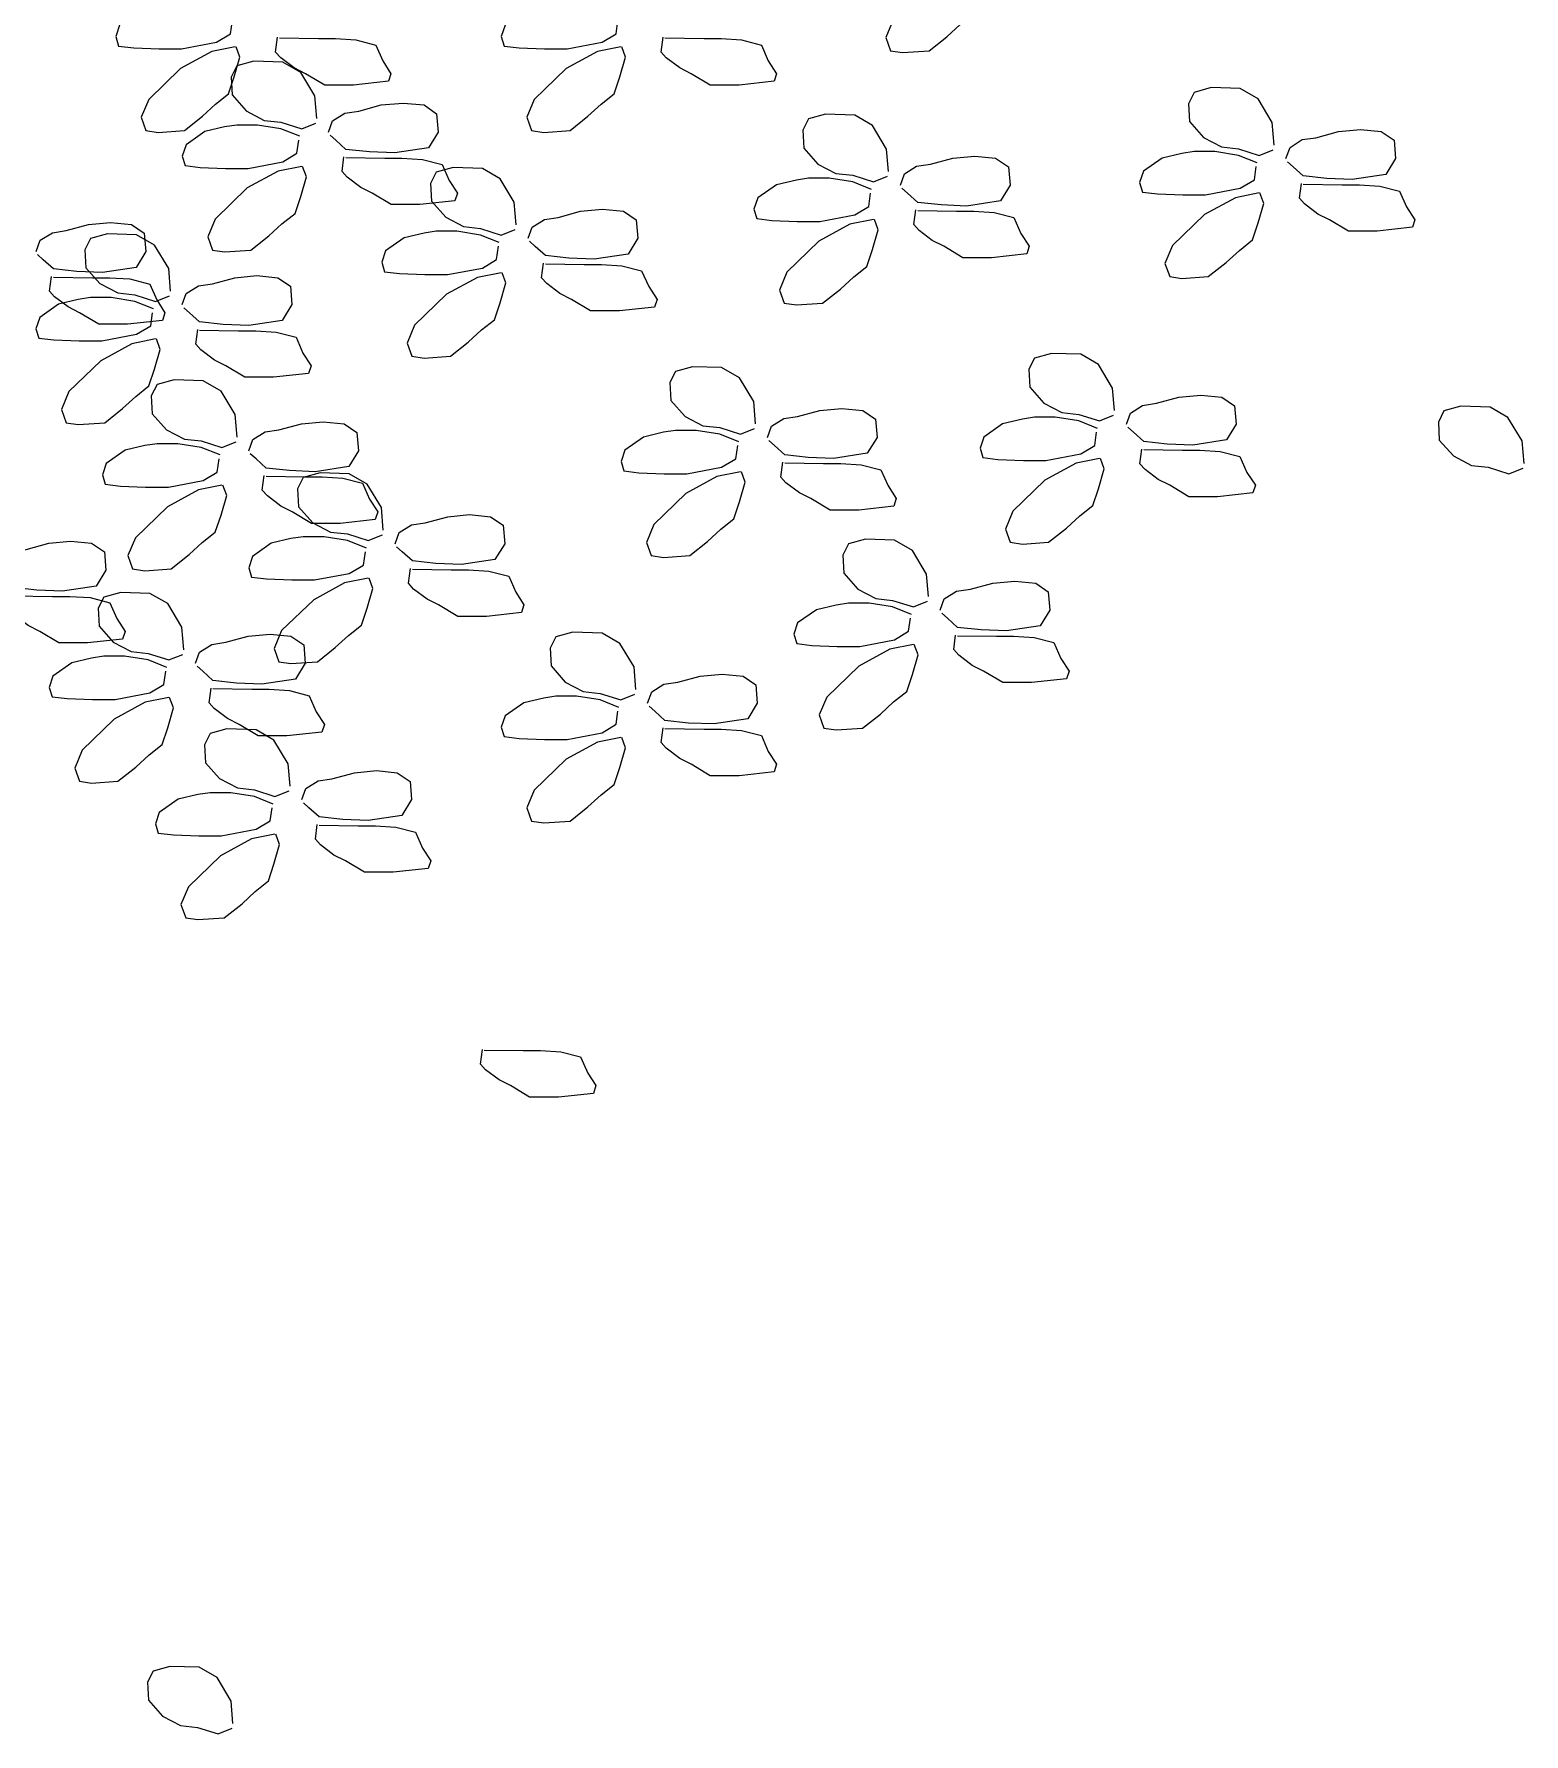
# Model space of a CAD drawing. Header units: millimetres. Extents: x 13268 to 164478, y 289082 to 363688.
# Drawn here: x 114661 to 116206, y 348617 to 350380 of the extents above; entities that cross this region are included whole.
import ezdxf

# ---------------------------------------------------------------- set-up
doc = ezdxf.new("R2010")
doc.units = ezdxf.units.MM

# ---------------------------------------------------------------- blocks, each defined once
blk = doc.blocks.new('A$C5F295478')
for points in [[(5583, 3370.1), (5568.5, 3367.2), (5549.4, 3356.8), (5529.6, 3337.7), (5525, 3326.7), (5527.9, 3318.5), (5535.4, 3317.4), (5551.7, 3318.5), (5562.7, 3327.2), (5570.8, 3334.8), (5579, 3341.1), (5582.5, 3351.6), (5585.9, 3363.8), (5583.6, 3370.1)], [(5122.3, 3339.5), (5110.7, 3344.2), (5096.2, 3346.5), (5083.4, 3346.5), (5075.9, 3345.3), (5063.7, 3342.4), (5052.1, 3334.3), (5049.7, 3327.3), (5051.5, 3321.5), (5060.8, 3320.4), (5076.5, 3319.8), (5090.4, 3319.8), (5111.9, 3323.9), (5120.6, 3329.1), (5121.7, 3337.2)], [(5360.3, 3339.5), (5348.7, 3344.2), (5334.2, 3346.5), (5321.4, 3346.5), (5313.9, 3345.3), (5301.7, 3342.4), (5290, 3334.3), (5287.7, 3327.3), (5289.5, 3321.5), (5298.8, 3320.4), (5314.4, 3319.8), (5328.4, 3319.8), (5349.9, 3323.9), (5358.6, 3329.1), (5359.7, 3337.2)], [(5150.8, 3326.5), (5174.8, 3326.1), (5185.4, 3326.1), (5198, 3325.3), (5210.2, 3322.1), (5214.5, 3312.3), (5219.6, 3304.4), (5218.1, 3299.7), (5196.4, 3297.4), (5178.7, 3297.4), (5166.9, 3304.4), (5159.8, 3308), (5151.6, 3314.3), (5148.4, 3317.8), (5149.6, 3326.9)], [(5388.7, 3326.5), (5412.8, 3326.1), (5423.4, 3326.1), (5436, 3325.3), (5448.2, 3322.1), (5452.5, 3312.3), (5457.6, 3304.4), (5456.1, 3299.7), (5434.4, 3297.4), (5416.7, 3297.4), (5404.9, 3304.4), (5397.8, 3308), (5389.5, 3314.3), (5386.4, 3317.8), (5387.6, 3326.9)], [(5123.5, 3321), (5109, 3318.1), (5089.8, 3307.6), (5070.1, 3288.5), (5065.4, 3277.5), (5068.3, 3269.4), (5075.9, 3268.2), (5092.1, 3269.4), (5103.2, 3278.1), (5111.3, 3285.6), (5119.4, 3292), (5122.9, 3302.4), (5126.4, 3314.6), (5124.1, 3321)], [(5361.5, 3321), (5347, 3318.1), (5327.8, 3307.6), (5308, 3288.5), (5303.4, 3277.5), (5306.3, 3269.4), (5313.9, 3268.2), (5330.1, 3269.4), (5341.1, 3278.1), (5349.3, 3285.6), (5357.4, 3292), (5360.9, 3302.4), (5364.4, 3314.6), (5362, 3321)], [(5173.8, 3276.8), (5172.6, 3290.7), (5163.9, 3305.2), (5152.9, 3311.6), (5134.9, 3312.2), (5124.5, 3309.3), (5121, 3302.3), (5121.5, 3291.3), (5130.3, 3281.4), (5141.3, 3275.6), (5151.7, 3274.5), (5164.5, 3270.4), (5173.2, 3273.9)], [(5764.7, 3260.4), (5763.5, 3274.3), (5754.8, 3288.8), (5743.8, 3295.2), (5725.8, 3295.8), (5715.3, 3292.9), (5711.8, 3285.9), (5712.4, 3274.9), (5721.1, 3265), (5732.1, 3259.2), (5742.6, 3258.1), (5755.4, 3254), (5764.1, 3257.5)], [(5181.1, 3268.4), (5183.6, 3275.3), (5191.2, 3280.1), (5199.7, 3281.3), (5213.5, 3285.1), (5227.1, 3286.3), (5240, 3285.1), (5247.8, 3279.7), (5248.8, 3268.4), (5242.8, 3258.7), (5222, 3255.5), (5206.3, 3256.2), (5191.8, 3257.7), (5185.5, 3263.4), (5182, 3266.5)], [(5526.7, 3244), (5525.5, 3257.9), (5516.8, 3272.4), (5505.8, 3278.8), (5487.8, 3279.4), (5477.3, 3276.5), (5473.8, 3269.5), (5474.4, 3258.5), (5483.1, 3248.6), (5494.2, 3242.8), (5504.6, 3241.7), (5517.4, 3237.6), (5526.1, 3241.1)], [(5163.4, 3265.8), (5151.7, 3270.4), (5137.2, 3272.7), (5124.5, 3272.7), (5116.9, 3271.6), (5104.7, 3268.7), (5093.1, 3260.5), (5090.8, 3253.6), (5092.5, 3247.8), (5101.8, 3246.6), (5117.5, 3246), (5131.4, 3246), (5152.9, 3250.1), (5161.6, 3255.3), (5162.8, 3263.4)], [(5771.9, 3252), (5774.5, 3258.9), (5782, 3263.7), (5790.5, 3264.9), (5804.4, 3268.7), (5817.9, 3270), (5830.8, 3268.7), (5838.7, 3263.4), (5839.6, 3252), (5833.7, 3242.3), (5812.9, 3239.1), (5797.1, 3239.8), (5782.6, 3241.3), (5776.4, 3247), (5772.9, 3250.1)], [(5191.8, 3252.7), (5215.8, 3252.3), (5226.4, 3252.3), (5239, 3251.5), (5251.2, 3248.4), (5255.6, 3238.5), (5260.7, 3230.7), (5259.1, 3226), (5237.5, 3223.6), (5219.7, 3223.6), (5207.9, 3230.7), (5200.9, 3234.2), (5192.6, 3240.5), (5189.4, 3244), (5190.6, 3253.1)], [(5534, 3235.6), (5536.5, 3242.6), (5544, 3247.3), (5552.5, 3248.5), (5566.4, 3252.3), (5579.9, 3253.6), (5592.8, 3252.3), (5600.7, 3247), (5601.7, 3235.6), (5595.7, 3225.9), (5574.9, 3222.7), (5559.2, 3223.4), (5544.7, 3224.9), (5538.4, 3230.6), (5534.9, 3233.7)], [(5754.2, 3249.4), (5742.6, 3254), (5728.1, 3256.3), (5715.3, 3256.3), (5707.8, 3255.2), (5695.6, 3252.3), (5684, 3244.2), (5681.6, 3237.2), (5683.4, 3231.4), (5692.7, 3230.2), (5708.3, 3229.7), (5722.3, 3229.7), (5743.8, 3233.7), (5752.5, 3238.9), (5753.6, 3247.1)], [(5164.5, 3247.2), (5150, 3244.3), (5130.8, 3233.9), (5111.1, 3214.7), (5106.5, 3203.7), (5109.4, 3195.6), (5116.9, 3194.4), (5133.2, 3195.6), (5144.2, 3204.3), (5152.3, 3211.8), (5160.5, 3218.2), (5163.9, 3228.6), (5167.4, 3240.8), (5165.1, 3247.2)], [(5296.9, 3211.2), (5295.7, 3225.1), (5287, 3239.6), (5276, 3246), (5258, 3246.6), (5247.5, 3243.7), (5244.1, 3236.7), (5244.6, 3225.7), (5253.4, 3215.9), (5264.4, 3210.1), (5274.8, 3208.9), (5287.6, 3204.8), (5296.3, 3208.3)], [(5516.2, 3233), (5504.6, 3237.6), (5490.1, 3239.9), (5477.3, 3239.9), (5469.8, 3238.8), (5457.6, 3235.9), (5446, 3227.8), (5443.6, 3220.8), (5445.4, 3215), (5454.7, 3213.8), (5470.4, 3213.3), (5484.3, 3213.3), (5505.8, 3217.3), (5514.5, 3222.5), (5515.6, 3230.7)], [(5782.6, 3236.3), (5806.7, 3235.9), (5817.3, 3235.9), (5829.9, 3235.1), (5842.1, 3232), (5846.4, 3222.2), (5851.5, 3214.3), (5850, 3209.6), (5828.3, 3207.2), (5810.6, 3207.2), (5798.8, 3214.3), (5791.7, 3217.8), (5783.4, 3224.1), (5780.3, 3227.7), (5781.5, 3236.7)], [(5755.4, 3230.8), (5740.9, 3227.9), (5721.7, 3217.5), (5701.9, 3198.3), (5697.3, 3187.3), (5700.2, 3179.2), (5707.8, 3178), (5724, 3179.2), (5735, 3187.9), (5743.2, 3195.4), (5751.3, 3201.8), (5754.8, 3212.3), (5758.3, 3224.4), (5755.9, 3230.8)], [(5000.6, 3194.7), (5003.1, 3201.6), (5010.6, 3206.3), (5019.1, 3207.6), (5033, 3211.3), (5046.5, 3212.6), (5059.4, 3211.3), (5067.3, 3206), (5068.3, 3194.7), (5062.3, 3184.9), (5041.5, 3181.8), (5025.7, 3182.4), (5011.3, 3184), (5005, 3189.6), (5001.5, 3192.8)], [(5304.2, 3202.9), (5306.7, 3209.8), (5314.3, 3214.5), (5322.8, 3215.7), (5336.6, 3219.5), (5350.2, 3220.8), (5363.1, 3219.5), (5370.9, 3214.2), (5371.9, 3202.9), (5365.9, 3193.1), (5345.1, 3190), (5329.4, 3190.6), (5314.9, 3192.2), (5308.6, 3197.8), (5305.1, 3201)], [(5517.4, 3214.4), (5502.9, 3211.5), (5483.7, 3201.1), (5464, 3181.9), (5459.3, 3170.9), (5462.2, 3162.8), (5469.8, 3161.7), (5486, 3162.8), (5497.1, 3171.5), (5505.2, 3179), (5513.3, 3185.4), (5516.8, 3195.9), (5520.3, 3208), (5518, 3214.4)], [(5544.7, 3219.9), (5568.7, 3219.5), (5579.3, 3219.5), (5591.9, 3218.7), (5604.1, 3215.6), (5608.4, 3205.8), (5613.5, 3197.9), (5612, 3193.2), (5590.3, 3190.8), (5572.6, 3190.8), (5560.8, 3197.9), (5553.7, 3201.4), (5545.5, 3207.7), (5542.3, 3211.3), (5543.5, 3220.3)], [(5083.5, 3170.2), (5082.4, 3184.1), (5073.7, 3198.6), (5062.6, 3205), (5044.6, 3205.6), (5034.2, 3202.7), (5030.7, 3195.7), (5031.3, 3184.7), (5040, 3174.9), (5051, 3169.1), (5061.5, 3167.9), (5074.2, 3163.9), (5083, 3167.3)], [(5286.4, 3200.2), (5274.8, 3204.8), (5260.3, 3207.2), (5247.5, 3207.2), (5240, 3206), (5227.8, 3203.1), (5216.2, 3195), (5213.9, 3188), (5215.6, 3182.2), (5224.9, 3181.1), (5240.6, 3180.5), (5254.5, 3180.5), (5276, 3184.5), (5284.7, 3189.8), (5285.9, 3197.9)], [(5011.3, 3178.9), (5035.3, 3178.5), (5045.9, 3178.5), (5058.5, 3177.8), (5070.7, 3174.6), (5075, 3164.8), (5080.1, 3156.9), (5078.6, 3152.2), (5056.9, 3149.8), (5039.2, 3149.8), (5027.4, 3156.9), (5020.3, 3160.5), (5012, 3166.7), (5008.9, 3170.3), (5010.1, 3179.3)], [(5090.8, 3161.9), (5093.3, 3168.8), (5100.9, 3173.5), (5109.4, 3174.8), (5123.3, 3178.5), (5136.8, 3179.8), (5149.7, 3178.5), (5157.6, 3173.2), (5158.5, 3161.9), (5152.5, 3152.1), (5131.8, 3149), (5116, 3149.6), (5101.5, 3151.2), (5095.2, 3156.8), (5091.8, 3160)], [(5287.6, 3181.6), (5273.1, 3178.7), (5253.9, 3168.3), (5234.2, 3149.2), (5229.5, 3138.1), (5232.5, 3130), (5240, 3128.9), (5256.3, 3130), (5267.3, 3138.7), (5275.4, 3146.3), (5283.5, 3152.6), (5287, 3163.1), (5290.5, 3175.3), (5288.2, 3181.6)], [(5314.9, 3187.1), (5338.9, 3186.7), (5349.5, 3186.7), (5362.1, 3185.9), (5374.3, 3182.8), (5378.7, 3173), (5383.8, 3165.1), (5382.2, 3160.4), (5360.6, 3158), (5342.8, 3158), (5331, 3165.1), (5323.9, 3168.7), (5315.7, 3174.9), (5312.5, 3178.5), (5313.7, 3187.5)], [(5073.1, 3159.2), (5061.5, 3163.9), (5047, 3166.2), (5034.2, 3166.2), (5026.6, 3165), (5014.4, 3162.1), (5002.8, 3154), (5000.5, 3147), (5002.3, 3141.2), (5011.5, 3140.1), (5027.2, 3139.5), (5041.2, 3139.5), (5062.6, 3143.6), (5071.3, 3148.8), (5072.5, 3156.9)], [(5074.2, 3140.7), (5059.7, 3137.8), (5040.6, 3127.3), (5020.8, 3108.2), (5016.2, 3097.2), (5019.1, 3089), (5026.6, 3087.9), (5042.9, 3089), (5053.9, 3097.7), (5062.1, 3105.3), (5070.2, 3111.7), (5073.7, 3122.1), (5077.1, 3134.3), (5074.8, 3140.7)], [(5101.5, 3146.1), (5125.5, 3145.8), (5136.2, 3145.8), (5148.8, 3145), (5161, 3141.8), (5165.3, 3132), (5170.4, 3124.1), (5168.8, 3119.4), (5147.2, 3117.1), (5129.5, 3117.1), (5117.7, 3124.1), (5110.6, 3127.7), (5102.3, 3134), (5099.2, 3137.5), (5100.3, 3146.5)], [(5666.2, 3096.5), (5665, 3110.4), (5656.3, 3124.9), (5645.3, 3131.3), (5627.3, 3131.8), (5616.8, 3128.9), (5613.3, 3122), (5613.9, 3111), (5622.6, 3101.1), (5633.7, 3095.3), (5644.1, 3094.1), (5656.9, 3090.1), (5665.6, 3093.6)], [(5444.6, 3088.3), (5443.5, 3102.2), (5434.7, 3116.7), (5423.7, 3123.1), (5405.7, 3123.6), (5395.3, 3120.7), (5391.8, 3113.8), (5392.4, 3102.8), (5401.1, 3092.9), (5412.1, 3087.1), (5422.5, 3086), (5435.3, 3081.9), (5444, 3085.4)], [(5124.6, 3080.1), (5123.4, 3094), (5114.7, 3108.5), (5103.7, 3114.9), (5085.7, 3115.5), (5075.2, 3112.6), (5071.7, 3105.6), (5072.3, 3094.6), (5081, 3084.7), (5092.1, 3078.9), (5102.5, 3077.8), (5115.3, 3073.7), (5124, 3077.2)], [(5673.5, 3088.1), (5676, 3095), (5683.5, 3099.7), (5692, 3101), (5705.9, 3104.8), (5719.4, 3106), (5732.4, 3104.8), (5740.2, 3099.4), (5741.2, 3088.1), (5735.2, 3078.4), (5714.4, 3075.2), (5698.7, 3075.8), (5684.2, 3077.4), (5677.9, 3083.1), (5674.4, 3086.2)], [(5451.9, 3079.9), (5454.4, 3086.8), (5462, 3091.6), (5470.5, 3092.8), (5484.3, 3096.6), (5497.9, 3097.8), (5510.8, 3096.6), (5518.7, 3091.2), (5519.6, 3079.9), (5513.6, 3070.2), (5492.8, 3067), (5477.1, 3067.6), (5462.6, 3069.2), (5456.3, 3074.9), (5452.8, 3078)], [(5918.9, 3063.8), (5917.7, 3077.8), (5909, 3092.3), (5898, 3098.6), (5880, 3099.2), (5869.5, 3096.3), (5866.1, 3089.4), (5866.6, 3078.3), (5875.4, 3068.5), (5886.4, 3062.7), (5896.8, 3061.5), (5909.6, 3057.5), (5918.3, 3060.9)], [(5131.9, 3071.7), (5134.4, 3078.6), (5141.9, 3083.4), (5150.4, 3084.6), (5164.3, 3088.4), (5177.8, 3089.6), (5190.7, 3088.4), (5198.6, 3083), (5199.6, 3071.7), (5193.6, 3062), (5172.8, 3058.8), (5157, 3059.5), (5142.6, 3061), (5136.3, 3066.7), (5132.8, 3069.8)], [(5655.7, 3085.5), (5644.1, 3090.1), (5629.6, 3092.4), (5616.8, 3092.4), (5609.3, 3091.2), (5597.1, 3088.4), (5585.5, 3080.2), (5583.2, 3073.3), (5584.9, 3067.5), (5594.2, 3066.3), (5609.9, 3065.7), (5623.8, 3065.7), (5645.3, 3069.8), (5654, 3075), (5655.1, 3083.1)], [(5114.1, 3069.1), (5102.5, 3073.7), (5088, 3076), (5075.2, 3076), (5067.7, 3074.9), (5055.5, 3072), (5043.9, 3063.8), (5041.5, 3056.9), (5043.3, 3051.1), (5052.6, 3049.9), (5068.2, 3049.3), (5082.2, 3049.3), (5103.7, 3053.4), (5112.4, 3058.6), (5113.5, 3066.7)], [(5434.2, 3077.3), (5422.5, 3081.9), (5408, 3084.2), (5395.3, 3084.2), (5387.7, 3083.1), (5375.5, 3080.2), (5363.9, 3072), (5361.6, 3065.1), (5363.3, 3059.3), (5372.6, 3058.1), (5388.3, 3057.5), (5402.2, 3057.5), (5423.7, 3061.6), (5432.4, 3066.8), (5433.6, 3074.9)], [(5462.6, 3064.2), (5486.6, 3063.8), (5497.2, 3063.8), (5509.8, 3063), (5522, 3059.9), (5526.4, 3050), (5531.5, 3042.2), (5529.9, 3037.5), (5508.3, 3035.1), (5490.6, 3035.1), (5478.7, 3042.2), (5471.7, 3045.7), (5463.4, 3052), (5460.2, 3055.5), (5461.4, 3064.6)], [(5656.9, 3066.9), (5642.4, 3064), (5623.2, 3053.6), (5603.5, 3034.4), (5598.8, 3023.4), (5601.7, 3015.3), (5609.3, 3014.1), (5625.5, 3015.3), (5636.6, 3024), (5644.7, 3031.5), (5652.8, 3037.9), (5656.3, 3048.3), (5659.8, 3060.5), (5657.5, 3066.9)], [(5684.2, 3072.4), (5708.2, 3072), (5718.8, 3072), (5731.4, 3071.2), (5743.6, 3068.1), (5747.9, 3058.2), (5753.1, 3050.4), (5751.5, 3045.7), (5729.8, 3043.3), (5712.1, 3043.3), (5700.3, 3050.4), (5693.2, 3053.9), (5685, 3060.2), (5681.8, 3063.7), (5683, 3072.8)], [(5142.6, 3056), (5166.6, 3055.6), (5177.2, 3055.6), (5189.8, 3054.8), (5202, 3051.7), (5206.3, 3041.8), (5211.4, 3034), (5209.9, 3029.3), (5188.2, 3026.9), (5170.5, 3026.9), (5158.7, 3034), (5151.6, 3037.5), (5143.3, 3043.8), (5140.2, 3047.3), (5141.4, 3056.4)], [(5214.8, 3022.7), (5213.7, 3036.6), (5205, 3051.1), (5193.9, 3057.5), (5175.9, 3058.1), (5165.5, 3055.2), (5162, 3048.2), (5162.6, 3037.2), (5171.3, 3027.3), (5182.3, 3021.5), (5192.8, 3020.4), (5205.5, 3016.3), (5214.3, 3019.8)], [(5435.3, 3058.7), (5420.8, 3055.8), (5401.6, 3045.4), (5381.9, 3026.2), (5377.3, 3015.2), (5380.2, 3007.1), (5387.7, 3005.9), (5404, 3007.1), (5415, 3015.8), (5423.1, 3023.3), (5431.3, 3029.7), (5434.7, 3040.1), (5438.2, 3052.3), (5435.9, 3058.7)], [(5115.3, 3050.5), (5100.8, 3047.6), (5081.6, 3037.2), (5061.9, 3018), (5057.2, 3007), (5060.1, 2998.9), (5067.7, 2997.7), (5083.9, 2998.9), (5095, 3007.6), (5103.1, 3015.1), (5111.2, 3021.5), (5114.7, 3031.9), (5118.2, 3044.1), (5115.9, 3050.5)], [(5222.1, 3014.3), (5224.6, 3021.3), (5232.2, 3026), (5240.7, 3027.2), (5254.6, 3031), (5268.1, 3032.3), (5281, 3031), (5288.9, 3025.7), (5289.8, 3014.3), (5283.8, 3004.6), (5263.1, 3001.5), (5247.3, 3002.1), (5232.8, 3003.7), (5226.5, 3009.3), (5223.1, 3012.5)], [(4975.9, 2998), (4978.5, 3004.9), (4986, 3009.6), (4994.5, 3010.8), (5008.4, 3014.6), (5021.9, 3015.9), (5034.8, 3014.6), (5042.7, 3009.3), (5043.6, 2998), (5037.7, 2988.2), (5016.9, 2985.1), (5001.1, 2985.7), (4986.6, 2987.3), (4980.3, 2992.9), (4976.9, 2996.1)], [(5204.4, 3011.7), (5192.8, 3016.3), (5178.3, 3018.6), (5165.5, 3018.6), (5157.9, 3017.5), (5145.7, 3014.6), (5134.1, 3006.5), (5131.8, 2999.5), (5133.6, 2993.7), (5142.8, 2992.6), (5158.5, 2992), (5172.5, 2992), (5193.9, 2996), (5202.6, 3001.2), (5203.8, 3009.4)], [(5551.3, 2981.7), (5550.1, 2995.6), (5541.4, 3010.1), (5530.4, 3016.5), (5512.4, 3017.1), (5501.9, 3014.2), (5498.5, 3007.2), (5499, 2996.2), (5507.7, 2986.4), (5518.8, 2980.6), (5529.2, 2979.4), (5542, 2975.3), (5550.7, 2978.8)], [(5205.5, 2993.1), (5191, 2990.2), (5171.9, 2979.8), (5152.1, 2960.7), (5147.5, 2949.6), (5150.4, 2941.5), (5157.9, 2940.4), (5174.2, 2941.5), (5185.2, 2950.2), (5193.4, 2957.8), (5201.5, 2964.1), (5205, 2974.6), (5208.5, 2986.8), (5206.1, 2993.1)], [(5232.8, 2998.6), (5256.8, 2998.2), (5267.5, 2998.2), (5280.1, 2997.4), (5292.3, 2994.3), (5296.6, 2984.5), (5301.7, 2976.6), (5300.1, 2971.9), (5278.5, 2969.5), (5260.8, 2969.5), (5249, 2976.6), (5241.9, 2980.1), (5233.6, 2986.4), (5230.5, 2990), (5231.6, 2999)], [(5558.6, 2973.4), (5561.1, 2980.3), (5568.7, 2985), (5577.2, 2986.3), (5591, 2990), (5604.6, 2991.3), (5617.5, 2990), (5625.3, 2984.7), (5626.3, 2973.4), (5620.3, 2963.6), (5599.5, 2960.5), (5583.8, 2961.1), (5569.3, 2962.7), (5563, 2968.3), (5559.5, 2971.5)], [(4986.6, 2982.2), (5010.7, 2981.8), (5021.3, 2981.8), (5033.9, 2981.1), (5046.1, 2977.9), (5050.4, 2968.1), (5055.5, 2960.2), (5053.9, 2955.5), (5032.3, 2953.1), (5014.6, 2953.1), (5002.8, 2960.2), (4995.7, 2963.8), (4987.4, 2970), (4984.3, 2973.6), (4985.5, 2982.6)], [(5091.7, 2948.9), (5090.6, 2962.9), (5081.9, 2977.4), (5070.8, 2983.7), (5052.8, 2984.3), (5042.4, 2981.4), (5038.9, 2974.5), (5039.5, 2963.4), (5048.2, 2953.6), (5059.2, 2947.8), (5069.7, 2946.6), (5082.5, 2942.6), (5091.2, 2946)], [(5540.8, 2970.7), (5529.2, 2975.3), (5514.7, 2977.7), (5501.9, 2977.7), (5494.4, 2976.5), (5482.2, 2973.6), (5470.6, 2965.5), (5468.3, 2958.5), (5470, 2952.7), (5479.3, 2951.6), (5495, 2951), (5508.9, 2951), (5530.4, 2955.1), (5539.1, 2960.3), (5540.3, 2968.4)], [(5370.8, 2924.4), (5369.6, 2938.3), (5360.9, 2952.8), (5349.9, 2959.1), (5331.9, 2959.7), (5321.4, 2956.8), (5317.9, 2949.9), (5318.5, 2938.9), (5327.2, 2929), (5338.2, 2923.2), (5348.7, 2922), (5361.5, 2918), (5370.2, 2921.5)], [(5099, 2940.6), (5101.5, 2947.5), (5109.1, 2952.2), (5117.6, 2953.5), (5131.5, 2957.2), (5145, 2958.5), (5157.9, 2957.2), (5165.8, 2951.9), (5166.7, 2940.6), (5160.7, 2930.8), (5140, 2927.7), (5124.2, 2928.3), (5109.7, 2929.9), (5103.4, 2935.6), (5100, 2938.7)], [(5542, 2952.2), (5527.5, 2949.3), (5508.3, 2938.8), (5488.6, 2919.7), (5483.9, 2908.7), (5486.8, 2900.5), (5494.4, 2899.4), (5510.6, 2900.5), (5521.7, 2909.2), (5529.8, 2916.8), (5537.9, 2923.2), (5541.4, 2933.6), (5544.9, 2945.8), (5542.6, 2952.2)], [(5569.3, 2957.6), (5593.3, 2957.2), (5603.9, 2957.2), (5616.5, 2956.5), (5628.7, 2953.3), (5633.1, 2943.5), (5638.2, 2935.6), (5636.6, 2930.9), (5614.9, 2928.6), (5597.2, 2928.6), (5585.4, 2935.6), (5578.3, 2939.2), (5570.1, 2945.5), (5566.9, 2949), (5568.1, 2958)], [(5081.3, 2937.9), (5069.7, 2942.6), (5055.2, 2944.9), (5042.4, 2944.9), (5034.8, 2943.7), (5022.6, 2940.8), (5011, 2932.7), (5008.7, 2925.7), (5010.5, 2919.9), (5019.7, 2918.8), (5035.4, 2918.2), (5049.4, 2918.2), (5070.8, 2922.3), (5079.5, 2927.5), (5080.7, 2935.6)], [(5378, 2916), (5380.6, 2922.9), (5388.1, 2927.6), (5396.6, 2928.9), (5410.5, 2932.7), (5424, 2933.9), (5436.9, 2932.7), (5444.8, 2927.3), (5445.7, 2916), (5439.8, 2906.2), (5419, 2903.1), (5403.2, 2903.7), (5388.7, 2905.3), (5382.5, 2911), (5379, 2914.1)], [(5082.5, 2919.4), (5067.9, 2916.5), (5048.8, 2906), (5029, 2886.9), (5024.4, 2875.9), (5027.3, 2867.8), (5034.8, 2866.6), (5051.1, 2867.8), (5062.1, 2876.5), (5070.3, 2884), (5078.4, 2890.4), (5081.9, 2900.8), (5085.4, 2913), (5083, 2919.4)], [(5109.7, 2924.9), (5133.7, 2924.5), (5144.4, 2924.5), (5157, 2923.7), (5169.2, 2920.5), (5173.5, 2910.7), (5178.6, 2902.8), (5177, 2898.1), (5155.4, 2895.8), (5137.7, 2895.8), (5125.9, 2902.8), (5118.8, 2906.4), (5110.5, 2912.7), (5107.4, 2916.2), (5108.6, 2925.3)], [(5360.3, 2913.3), (5348.7, 2918), (5334.2, 2920.3), (5321.4, 2920.3), (5313.9, 2919.1), (5301.7, 2916.2), (5290, 2908.1), (5287.7, 2901.2), (5289.5, 2895.4), (5298.8, 2894.2), (5314.4, 2893.6), (5328.4, 2893.6), (5349.9, 2897.7), (5358.6, 2902.9), (5359.7, 2911)], [(5157.3, 2864.7), (5156.2, 2878.6), (5147.4, 2893.1), (5136.4, 2899.5), (5118.4, 2900.1), (5108, 2897.2), (5104.5, 2890.2), (5105.1, 2879.2), (5113.8, 2869.4), (5124.8, 2863.6), (5135.3, 2862.4), (5148, 2858.4), (5156.7, 2861.8)], [(5388.7, 2900.3), (5412.8, 2899.9), (5423.4, 2899.9), (5436, 2899.1), (5448.2, 2895.9), (5452.5, 2886.1), (5457.6, 2878.3), (5456.1, 2873.5), (5434.4, 2871.2), (5416.7, 2871.2), (5404.9, 2878.3), (5397.8, 2881.8), (5389.5, 2888.1), (5386.4, 2891.6), (5387.6, 2900.7)], [(5361.5, 2894.8), (5347, 2891.9), (5327.8, 2881.4), (5308, 2862.3), (5303.4, 2851.3), (5306.3, 2843.2), (5313.9, 2842), (5330.1, 2843.2), (5341.1, 2851.9), (5349.3, 2859.4), (5357.4, 2865.8), (5360.9, 2876.2), (5364.4, 2888.4), (5362, 2894.8)], [(5164.6, 2856.4), (5167.1, 2863.3), (5174.7, 2868), (5183.2, 2869.3), (5197, 2873), (5210.6, 2874.3), (5223.5, 2873), (5231.4, 2867.7), (5232.3, 2856.4), (5226.3, 2846.6), (5205.5, 2843.5), (5189.8, 2844.1), (5175.3, 2845.7), (5169, 2851.3), (5165.6, 2854.5)], [(5146.9, 2853.7), (5135.3, 2858.4), (5120.7, 2860.7), (5108, 2860.7), (5100.4, 2859.5), (5088.2, 2856.6), (5076.6, 2848.5), (5074.3, 2841.5), (5076, 2835.7), (5085.3, 2834.6), (5101, 2834), (5114.9, 2834), (5136.4, 2838.1), (5145.1, 2843.3), (5146.3, 2851.4)], [(5148, 2835.2), (5133.5, 2832.3), (5114.4, 2821.8), (5094.6, 2802.7), (5090, 2791.7), (5092.9, 2783.5), (5100.4, 2782.4), (5116.7, 2783.5), (5127.7, 2792.2), (5135.8, 2799.8), (5144, 2806.2), (5147.4, 2816.6), (5150.9, 2828.8), (5148.6, 2835.2)], [(5175.3, 2840.6), (5199.3, 2840.3), (5210, 2840.3), (5222.5, 2839.5), (5234.7, 2836.3), (5239.1, 2826.5), (5244.2, 2818.6), (5242.6, 2813.9), (5221, 2811.6), (5203.3, 2811.6), (5191.5, 2818.6), (5184.4, 2822.2), (5176.1, 2828.5), (5173, 2832), (5174.1, 2841)], [(5277.2, 2701.9), (5301.2, 2701.5), (5311.8, 2701.5), (5324.4, 2700.7), (5336.6, 2697.6), (5341, 2687.7), (5346.1, 2679.9), (5344.5, 2675.1), (5322.9, 2672.8), (5305.2, 2672.8), (5293.3, 2679.9), (5286.3, 2683.4), (5278, 2689.7), (5274.8, 2693.2), (5276, 2702.3)], [(5122.1, 2286.2), (5121, 2300.1), (5112.3, 2314.6), (5101.2, 2321), (5083.2, 2321.5), (5072.8, 2318.6), (5069.3, 2311.7), (5069.9, 2300.7), (5078.6, 2290.8), (5089.6, 2285), (5100.1, 2283.9), (5112.9, 2279.8), (5121.6, 2283.3)]]:
    blk.add_lwpolyline(points)

msp = doc.modelspace()

# ---------------------------------------------------------------- block references
at = {"xscale": 1.68, "yscale": 1.68, "zscale": 1.68}
msp.add_blockref('A$C5F295478', (106262.6, 344787.3), dxfattribs=at)

doc.saveas('drawing.dxf')
